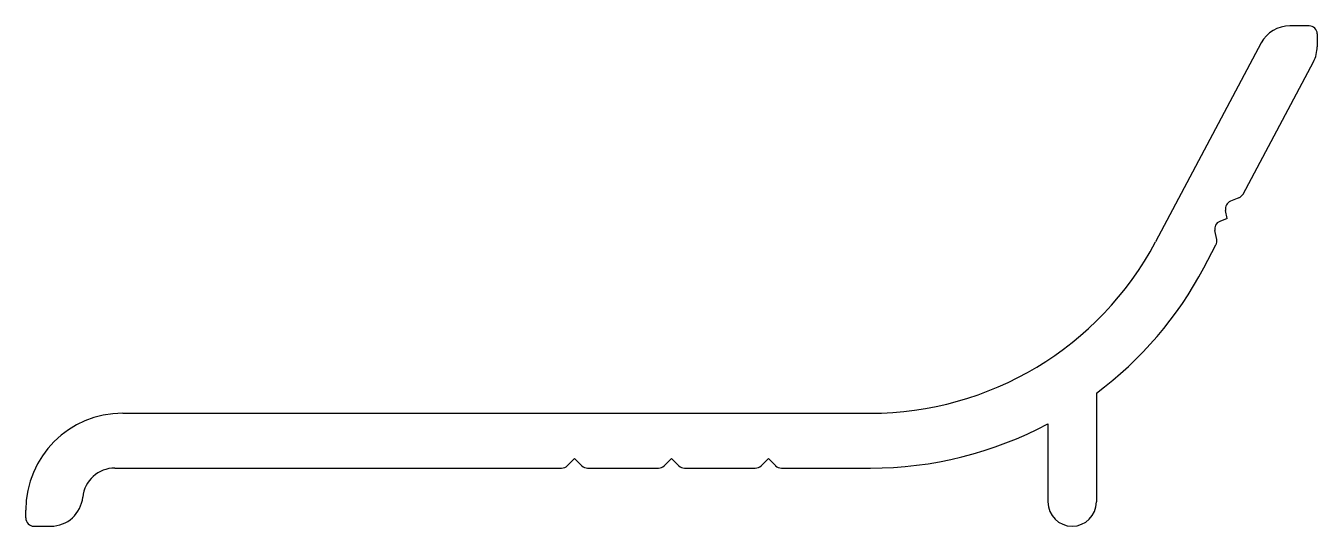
# Model space of a CAD drawing. Extents: x 2479.8 to 2519.8, y 1434.2 to 1449.7.
import ezdxf

# ---------------------------------------------------------------- set-up
doc = ezdxf.new("R2010")
doc.units = 0
doc.layers.get('0').update_dxf_attribs({"linetype": 'CONTINUOUS'})

msp = doc.modelspace()

# ---------------------------------------------------------------- linework, layer by layer
for p, q in [((2519.519, 1449.658), (2518.92, 1449.658)), ((2519.769, 1449.408), (2519.769, 1449.012)), ((2518.038, 1449.128), (2514.76, 1442.964)), ((2517.473, 1444.445), (2519.652, 1448.543)), ((2517.345, 1444.33), (2517.084, 1444.226)), ((2516.986, 1443.694), (2516.751, 1443.6)), ((2516.986, 1443.694), (2516.932, 1443.941)), ((2516.659, 1443.04), (2516.599, 1443.315)), ((2516.261, 1442.166), (2516.635, 1442.87)), ((2512.929, 1438.282), (2512.929, 1434.908)), ((2482.769, 1437.658), (2505.931, 1437.658)), ((2511.429, 1437.331), (2511.429, 1434.908)), ((2496.542, 1436.032), (2496.769, 1436.258)), ((2496.769, 1436.258), (2496.996, 1436.032)), ((2499.542, 1436.032), (2499.769, 1436.258)), ((2499.769, 1436.258), (2499.996, 1436.032)), ((2502.542, 1436.032), (2502.769, 1436.258)), ((2502.769, 1436.258), (2502.996, 1436.032)), ((2482.529, 1435.958), (2496.365, 1435.958)), ((2497.172, 1435.958), (2499.365, 1435.958)), ((2500.172, 1435.958), (2502.365, 1435.958)), ((2503.172, 1435.958), (2505.931, 1435.958)), ((2479.769, 1434.413), (2479.769, 1434.658)), ((2480.019, 1434.158), (2480.539, 1434.158))]:
    msp.add_line(p, q)
for centre, radius, start, end in [((2518.92, 1448.658), 1, 90, 152), ((2519.519, 1449.408), 0.25, 0, 90), ((2518.769, 1449.012), 1, 332, 0), ((2517.252, 1444.563), 0.25, 291.758, 332), ((2517.177, 1443.994), 0.25, 111.758, 192.242), ((2516.844, 1443.368), 0.25, 111.758, 192.242), ((2505.931, 1447.658), 10, 270, 332), ((2516.415, 1442.987), 0.25, 332, 12.242), ((2505.931, 1447.658), 11.7, 306.7379, 332), ((2482.769, 1434.658), 3, 90, 180), ((2505.931, 1447.658), 11.7, 270, 298.0311), ((2496.365, 1436.208), 0.25, 270, 315), ((2497.172, 1436.208), 0.25, 225, 270), ((2499.365, 1436.208), 0.25, 270, 315), ((2500.172, 1436.208), 0.25, 225, 270), ((2502.365, 1436.208), 0.25, 270, 315), ((2503.172, 1436.208), 0.25, 225, 270), ((2482.529, 1434.958), 1, 90, 174.2608), ((2480.539, 1435.158), 1, 270, 354.2608), ((2512.179, 1434.908), 0.75, 180, 0), ((2480.019, 1434.408), 0.25, 178.8973, 270)]:
    msp.add_arc(centre, radius, start, end)

doc.saveas('drawing.dxf')
